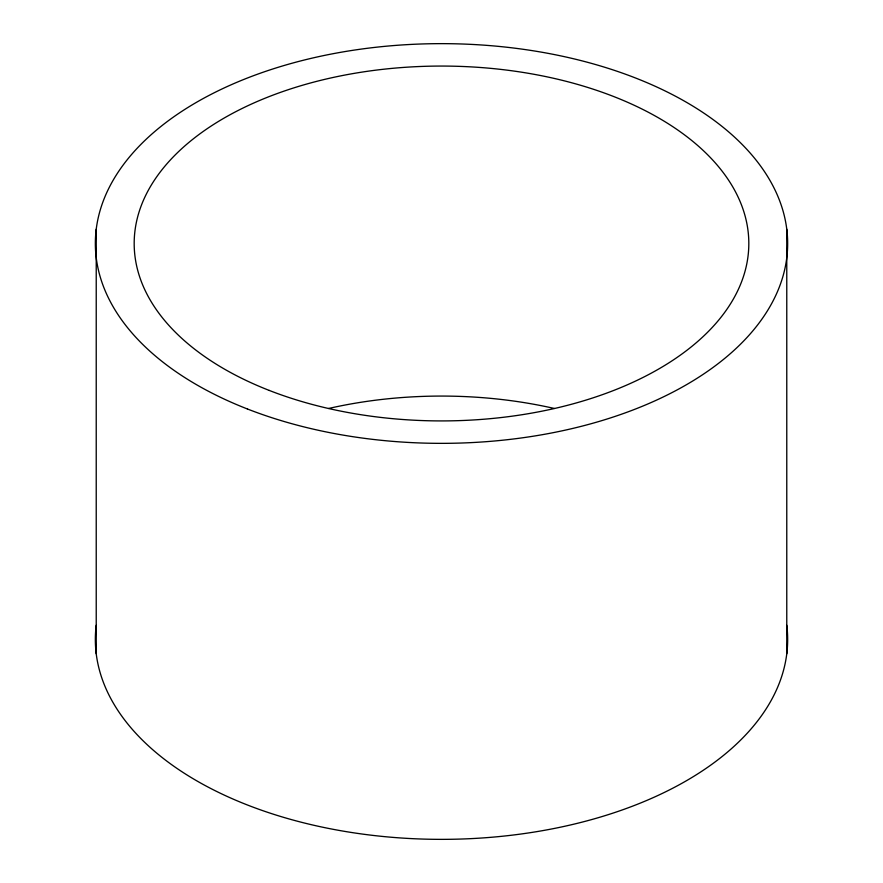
<?xml version="1.0" encoding="UTF-8"?>
<svg xmlns="http://www.w3.org/2000/svg" width="883" height="883" viewBox="0 0 883 883"><rect width="100%" height="100%" fill="white"/><g stroke="black" fill="none" stroke-linecap="round" stroke-linejoin="round"><path stroke-width="1.32" d="M786.775 229.238L786.775 653.762M96.225 229.238L96.225 653.762M786.775 625.252A346.158 199.856 0 0 1 441.5 839.358A346.158 199.856 0 0 1 96.225 625.252M328.653 408.465A307.317 177.428 0 0 1 554.347 408.465M247.472 409.006A346.158 199.856 0 0 0 786.775 257.748A346.158 199.856 0 0 0 290.253 63.731A346.158 199.856 0 0 0 247.472 409.006M269.249 390.429A307.317 177.428 0 0 0 748.033 256.147A307.317 177.428 0 0 0 307.218 83.896A307.317 177.428 0 0 0 269.249 390.429"/></g></svg>
